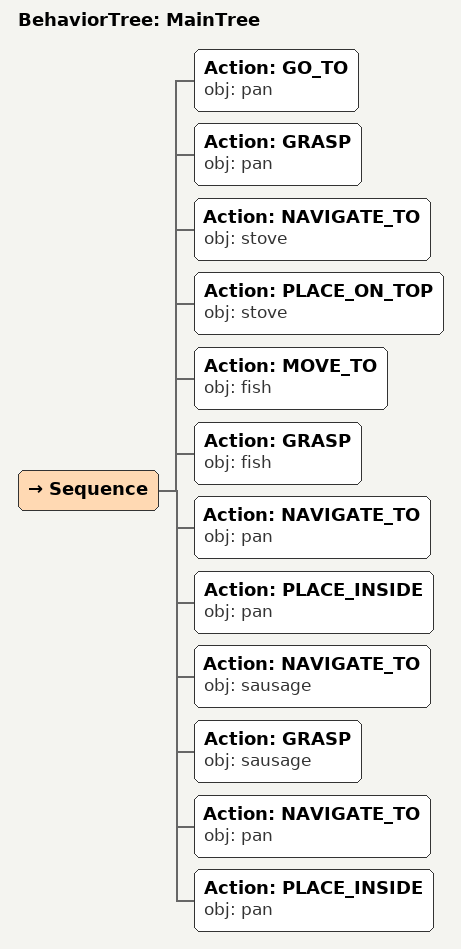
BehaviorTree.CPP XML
<root main_tree_to_execute="MainTree">
  <BehaviorTree ID="MainTree">
    <Sequence>
      <!-- Go to pan -->
      <Action ID="GO_TO" obj="pan" />
      <!-- Grasp pan -->
      <Action ID="GRASP" obj="pan" />
      <!-- Navigate to stove -->
      <Action ID="NAVIGATE_TO" obj="stove" />
      <!-- Place on stove -->
      <Action ID="PLACE_ON_TOP" obj="stove" />
      <!-- Move to fish -->
      <Action ID="MOVE_TO" obj="fish" />
      <!-- Grasp fish -->
      <Action ID="GRASP" obj="fish" />
      <!-- Navigate to pan -->
      <Action ID="NAVIGATE_TO" obj="pan" />
      <!-- Place inside pan -->
      <Action ID="PLACE_INSIDE" obj="pan" />
      <!-- Navigate to sausage -->
      <Action ID="NAVIGATE_TO" obj="sausage" />
      <!-- Grasp sausage -->
      <Action ID="GRASP" obj="sausage" />
      <!-- Navigate to pan -->
      <Action ID="NAVIGATE_TO" obj="pan" />
      <!-- Place inside pan -->
      <Action ID="PLACE_INSIDE" obj="pan" />
    </Sequence>
  </BehaviorTree>
</root>
